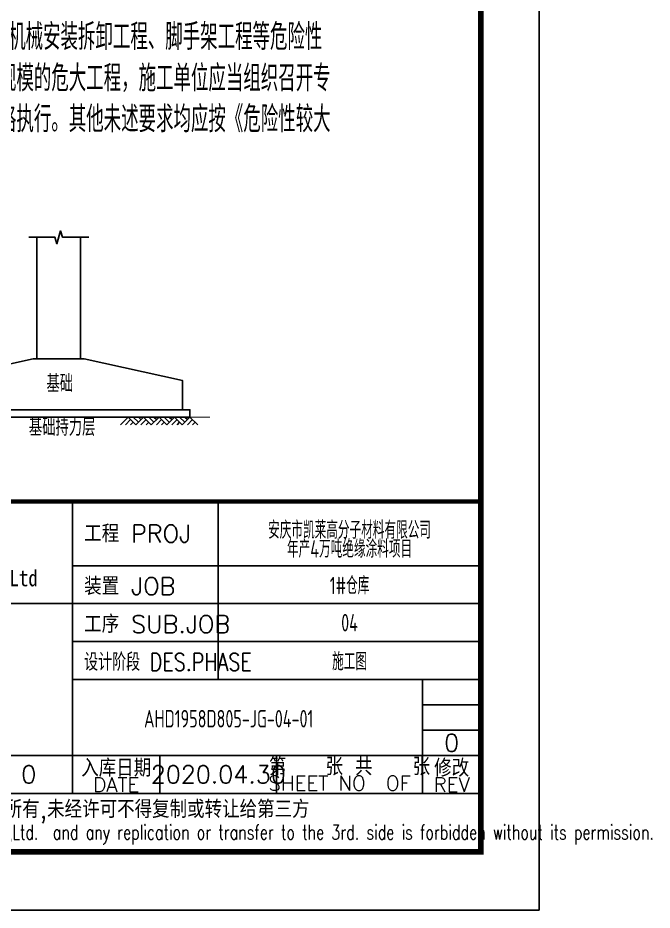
# Model space of a CAD drawing. Header units: millimetres. Extents: x 865490 to 879904, y 39442 to 44891.
# Drawn here: x 866241.6 to 866350.3, y 39441.8 to 39594.7 of the extents above; entities that cross this region are included whole.
import ezdxf
from ezdxf.enums import TextEntityAlignment as Align

# ---------------------------------------------------------------- set-up
doc = ezdxf.new("R2010")
doc.units = ezdxf.units.MM
doc.header["$LTSCALE"] = 1000
doc.header["$MEASUREMENT"] = 0
for name, color, linetype in [('1505', 2, 'Continuous'), ('AXIS', 3, 'Continuous'), ('TEXT', 4, 'Continuous'), ('THIN', 7, 'Continuous')]:
    doc.layers.add(name, color=color, linetype=linetype)
doc.layers.add('SM001', color=7, linetype='Continuous', lineweight=15)
doc.styles.add('ECEC_TQ', font='txt_l.shx', dxfattribs={"bigfont": 'hztxt_l.shx'})
doc.styles.add('ECEC_TQ_S', font='')
doc.styles.add('SM001', font='tssdeng.shx', dxfattribs={"width": 0.7, "bigfont": 'tssdchn.shx'})
doc.styles.add('TS', font='tssdeng.shx', dxfattribs={"width": 0.8, "height": 2.5, "bigfont": 'tssdchn.shx'})
doc.styles.add('TSSD_REIN', font='tssdeng.shx', dxfattribs={"width": 0.7, "bigfont": 'tssdchn.shx'})
doc.styles.get('ECEC_TQ_S').set_extended_font_data('SimSun')

msp = doc.modelspace()

# ---------------------------------------------------------------- linework, layer by layer
at = {"color": 0}
msp.add_line((866330.941, 40035.843), (866330.941, 39441.843), dxfattribs=at)
for p, q in [((866259.145, 39524.979), (866260.471, 39526.305)), ((866260.029, 39524.979), (866260.913, 39525.863)), ((866261.797, 39524.979), (866260.471, 39526.305)), ((866262.238, 39525.421), (866261.355, 39526.305)), ((866261.797, 39524.979), (866263.122, 39526.305)), ((866262.68, 39525.863), (866262.238, 39526.305)), ((866262.68, 39524.979), (866263.564, 39525.863)), ((866264.448, 39524.979), (866263.122, 39526.305)), ((866264.89, 39525.421), (866264.006, 39526.305)), ((866264.448, 39524.979), (866265.774, 39526.305)), ((866265.332, 39525.863), (866264.89, 39526.305)), ((866265.332, 39524.979), (866266.216, 39525.863)), ((866267.1, 39524.979), (866265.774, 39526.305)), ((866267.542, 39525.421), (866266.658, 39526.305)), ((866267.1, 39524.979), (866268.426, 39526.305)), ((866267.984, 39525.863), (866267.542, 39526.305)), ((866267.984, 39524.979), (866268.868, 39525.863)), ((866269.751, 39524.979), (866268.426, 39526.305)), ((866270.193, 39525.421), (866269.31, 39526.305)), ((866269.751, 39524.979), (866271.077, 39526.305)), ((866270.635, 39525.863), (866270.193, 39526.305)), ((866270.635, 39524.979), (866271.519, 39525.863)), ((866272.403, 39524.979), (866271.077, 39526.305)), ((866260.913, 39524.979), (866261.355, 39525.421)), ((866263.564, 39524.979), (866264.006, 39525.421)), ((866266.216, 39524.979), (866266.658, 39525.421)), ((866268.868, 39524.979), (866269.31, 39525.421)), ((866271.519, 39524.979), (866271.961, 39525.421)), ((866250.941, 39461.843), (866250.941, 39511.843)), ((866275.941, 39481.343), (866275.941, 39511.843)), ((866320.941, 39451.843), (866320.941, 39511.843)), ((866250.941, 39500.843), (866320.941, 39500.843)), ((866140.941, 39494.343), (866250.941, 39494.343)), ((866250.941, 39494.343), (866320.941, 39494.343)), ((866250.941, 39487.843), (866320.941, 39487.843)), ((866250.941, 39481.343), (866320.941, 39481.343)), ((866310.941, 39461.843), (866310.941, 39481.343)), ((866310.941, 39477.01), (866320.941, 39477.01)), ((866310.941, 39472.676), (866320.941, 39472.676)), ((866195.941, 39468.343), (866320.941, 39468.343)), ((866265.941, 39461.843), (866265.941, 39468.343)), ((866285.941, 39461.843), (866285.941, 39468.343)), ((866140.941, 39461.843), (866320.941, 39461.843)), ((866140.941, 39451.843), (866320.941, 39451.843)), ((866330.941, 39441.843), (865489.941, 39441.843))]:
    msp.add_line(p, q)
at = {"color": 0, "const_width": 1}
msp.add_lwpolyline([(866320.941, 39451.843), (865514.941, 39451.843), (865514.941, 40025.843), (866320.941, 40025.843)], close=True, dxfattribs=at)
at = {"const_width": 0.7}
msp.add_lwpolyline([(866320.941, 39511.843), (866140.941, 39511.843)], dxfattribs=at)
at = {"layer": '1505'}
for p, q in [((866244.827, 39536.305), (866244.827, 39557.093)), ((866252.327, 39536.305), (866252.327, 39557.093)), ((866252.952, 39536.305), (866244.202, 39536.305))]:
    msp.add_line(p, q, dxfattribs=at)
for points in [[(866227.327, 39527.555), (866227.327, 39532.555), (866244.202, 39536.305)], [(866269.827, 39527.555), (866269.827, 39532.555), (866252.952, 39536.305)], [(866271.077, 39526.305), (866226.077, 39526.305), (866226.077, 39527.555), (866271.077, 39527.555), (866271.077, 39526.305)]]:
    msp.add_lwpolyline(points, dxfattribs=at)
at = {"layer": 'TEXT', "linetype": 'ByBlock', "ltscale": 0.8, "const_width": 0.15}
msp.add_lwpolyline([(866144.395, 39539.224), (866226.077, 39539.224), (866226.077, 39526.305), (866274.529, 39526.305)], dxfattribs=at)
at = {"layer": 'THIN', "ltscale": 0.8}
msp.add_lwpolyline([(866253.727, 39557.093), (866249.227, 39557.093), (866248.877, 39558.193), (866248.277, 39555.993), (866247.927, 39557.093), (866243.427, 39557.093)], dxfattribs=at)

# ---------------------------------------------------------------- texts
at = {"style": 'ECEC_TQ'}
for s, p in [('工程 PROJ', (866252.941, 39504.843)), ('装置 JOB', (866252.941, 39495.843)), ('工序 SUB.JOB', (866252.941, 39489.343))]:
    msp.add_text(s, height=3, dxfattribs=at).set_placement(p)
for s, height, style, width, p in [('Anhui Huadong Chemical & Medical Engineering Co.,Ltd', 2.8, 'ECEC_TQ_S', 0.85, (866202.89, 39498.343)), ('The proprietary right of this document belongs to Anhui Huadong Chemical And Medical Engineering  Co.,Ltd.  and any replication or transfer to the 3rd. side is forbidden without its permission. ', 2.5, 'ECEC_TQ', 0.72, (866230.941, 39454.843))]:
    msp.add_text(s, height=height, dxfattribs=dict(style=style, width=width)).set_placement(p, align=Align.MIDDLE)
at = {"style": 'ECEC_TQ', "width": 0.8}
msp.add_text('设计阶段 DES.PHASE', height=3, dxfattribs=at).set_placement((866252.941, 39482.843))
at = {"style": 'ECEC_TQ'}
for s, height, p in [('入库日期', 3, (866258.441, 39466.343)), ('第   张 共   张', 3, (866298.441, 39466.593)), ('修改', 3, (866315.941, 39466.343)), ('DATE', 2.5, (866258.441, 39463.343)), ('SHEET NO  OF  ', 2.5, (866298.441, 39463.593)), ('REV', 2.5, (866315.941, 39463.343)), ('本文件专有权属安徽华东化工医药工程有限责任公司所有,未经许可不得复制或转让给第三方', 3, (866230.941, 39458.843))]:
    msp.add_text(s, height=height, dxfattribs=at).set_placement(p, align=Align.MIDDLE)
for tag, text, p in [('0', '0', (866315.941, 39470.51)), ('0', '0', (866243.441, 39465.093)), ('2020.04.30', ' ', (866275.941, 39465.093))]:
    msp.add_attdef(tag, text=text, height=3, dxfattribs=at).set_placement(p, align=Align.MIDDLE)
at = {"layer": 'AXIS', "style": 'TSSD_REIN', "width": 0.7}
for s, p in [('安庆市凯莱高分子材料有限公司', (866298.441, 39507.119)), ('年产4万吨绝缘涂料项目', (866298.441, 39503.889)), ('1#仓库', (866298.441, 39497.593)), ('04', (866298.441, 39491.093)), ('施工图', (866298.441, 39484.593)), ('AHD1958D805-JG-04-01', (866277.719, 39474.636))]:
    msp.add_text(s, height=3, dxfattribs=at).set_placement(p, align=Align.MIDDLE)
at = {"layer": 'SM001'}
for s, height, style, width, p in [(' 对于本工程可能涉及到的基坑工程、模板工程及支持体系、起重吊装及起重机械安装拆卸工程、脚手架工程等危险性', 4.5, 'SM001', 0.7, (866139.248, 39589.186)), ('较大的施工项目，应结合本工程，制定专项施工方案，其中对于超过一定规模的危大工程，施工单位应当组织召开专', 4.5, 'SM001', 0.7, (866142.572, 39582.095)), ('家论证会对专项施工方案进行论证，且需通过论证并按论证报告修改并严格执行。其他未述要求均应按《危险性较大', 4.5, 'SM001', 0.7, (866142.572, 39575.095)), ('基础', 3, 'TS', 0.8, (866246.478, 39530.569)), ('基础持力层', 3, 'TS', 0.8, (866243.461, 39523.086))]:
    msp.add_text(s, height=height, dxfattribs=dict(at, style=style, width=width)).set_placement(p)

doc.saveas('drawing.dxf')
